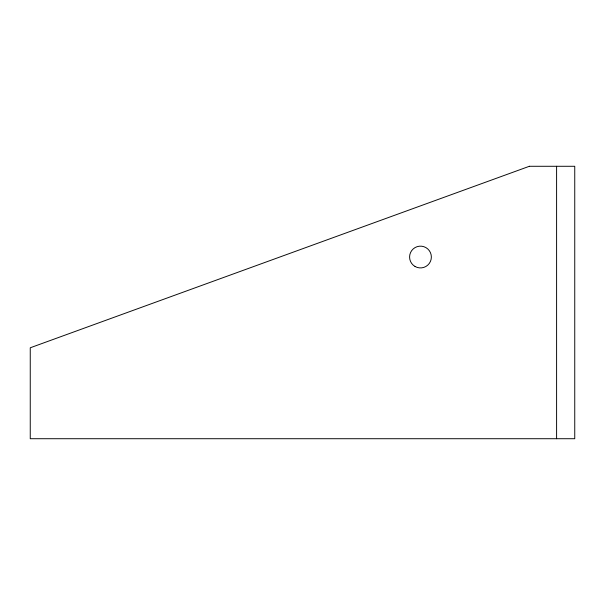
<?xml version="1.0" encoding="UTF-8"?>
<svg xmlns="http://www.w3.org/2000/svg" width="605" height="605" viewBox="0 0 605 605"><rect width="100%" height="100%" fill="white"/><g stroke="black" fill="none" stroke-linecap="round" stroke-linejoin="round"><path stroke-width="0.91" d="M556.6 166.284L556.6 438.716M529.375 166.284L30.25 347.784L30.25 438.716L574.75 438.716L574.75 166.284L529.375 166.284M415.03 266.465A10.89 10.89 0 0 0 431.365 257.034A10.89 10.89 0 0 0 415.03 247.604A10.89 10.89 0 0 0 415.03 266.465"/></g></svg>
